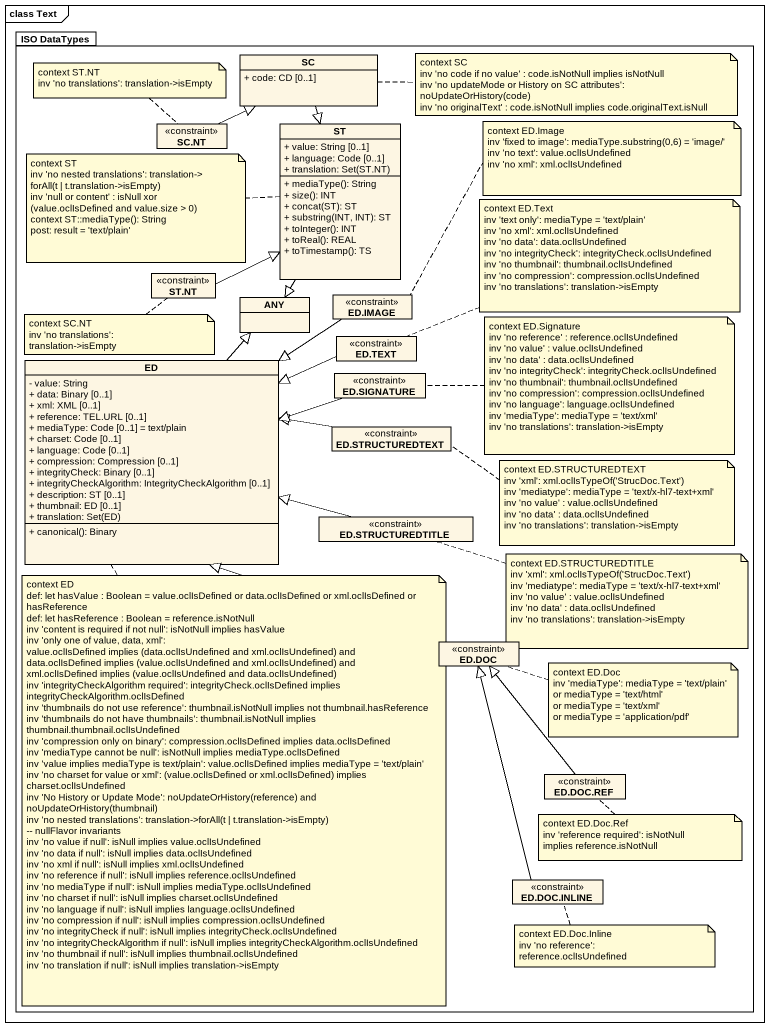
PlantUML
@startuml
mainframe class Text
hide circle
hide empty members
skinparam classAttributeIconSize 0
package "ISO DataTypes" as ISO_DataTypes #FFFFFF {
  class SC {
    + code: CD [0..1]
  }
  class "SC.NT" as SC_NT <<constraint>>
  class ST {
    + value: String [0..1]
    + language: Code [0..1]
    {field} + translation: Set(ST.NT)
    + mediaType(): String
    + size(): INT
    + concat(ST): ST
    + substring(INT, INT): ST
    + toInteger(): INT
    + toReal(): REAL
    + toTimestamp(): TS
  }
  class "ST.NT" as ST_NT <<constraint>>
  class ANY
  class "ED.IMAGE" as ED_IMAGE <<constraint>>
  class ED {
    - value: String
    + data: Binary [0..1]
    + xml: XML [0..1]
    + reference: TEL.URL [0..1]
    + mediaType: Code [0..1] = text/plain
    + charset: Code [0..1]
    + language: Code [0..1]
    + compression: Compression [0..1]
    + integrityCheck: Binary [0..1]
    + integrityCheckAlgorithm: IntegrityCheckAlgorithm [0..1]
    + description: ST [0..1]
    + thumbnail: ED [0..1]
    {field} + translation: Set(ED)
    + canonical(): Binary
  }
  class "ED.TEXT" as ED_TEXT <<constraint>>
  class "ED.SIGNATURE" as ED_SIGNATURE <<constraint>>
  class "ED.STRUCTUREDTEXT" as ED_STRUCTUREDTEXT <<constraint>>
  class "ED.STRUCTUREDTITLE" as ED_STRUCTUREDTITLE <<constraint>>
  class "ED.DOC" as ED_DOC <<constraint>>
  class "ED.DOC.REF" as ED_DOC_REF <<constraint>>
  class "ED.DOC.INLINE" as ED_DOC_INLINE <<constraint>>
}
SC --|> ST
SC_NT -right-|> SC
ST --|> ANY
ST_NT -right-|> ST
ED_IMAGE --|> ED
ED -up-|> ANY
ED_TEXT -left-|> ED
ED_SIGNATURE -left-|> ED
ED_STRUCTUREDTEXT -left-|> ED
ED_STRUCTUREDTITLE -left-|> ED
ED_DOC -left-|> ED
ED_DOC_REF -up-|> ED_DOC
ED_DOC_INLINE -up-|> ED_DOC
note top of SC_NT
  context ST.NT
  inv 'no translations': translation->isEmpty
end note
note right of SC
  context SC
  inv 'no code if no value' : code.isNotNull implies isNotNull
  inv 'no updateMode or History on SC attributes': noUpdateOrHistory(code)
  inv 'no originalText' : code.isNotNull implies code.originalText.isNull
end note
note top of ED_IMAGE
  context ED.Image
  inv 'fixed to image': mediaType.substring(0,6) = 'image/'
  inv 'no text': value.oclIsUndefined
  inv 'no xml': xml.oclIsUndefined
end note
note left of ST
  context ST
  inv 'no nested translations': translation->
  forAll(t | t.translation->isEmpty)
  inv 'null or content' : isNull xor
  (value.oclIsDefined and value.size > 0)
  context ST::mediaType(): String
  post: result = 'text/plain'
end note
note right of ED_TEXT
  context ED.Text
  inv 'text only': mediaType = 'text/plain'
  inv 'no xml': xml.oclIsUndefined
  inv 'no data': data.oclIsUndefined
  inv 'no integrityCheck': integrityCheck.oclIsUndefined
  inv 'no thumbnail': thumbnail.oclIsUndefined
  inv 'no compression': compression.oclIsUndefined
  inv 'no translations': translation->isEmpty
end note
note bottom of ST_NT
  context SC.NT
  inv 'no translations': translation->isEmpty
end note
note right of ED_SIGNATURE
  context ED.Signature
  inv 'no reference' : reference.oclIsUndefined
  inv 'no value' : value.oclIsUndefined
  inv 'no data' : data.oclIsUndefined
  inv 'no integrityCheck': integrityCheck.oclIsUndefined
  inv 'no thumbnail': thumbnail.oclIsUndefined
  inv 'no compression': compression.oclIsUndefined
  inv 'no language': language.oclIsUndefined
  inv 'mediaType': mediaType = 'text/xml'
  inv 'no translations': translation->isEmpty
end note
note right of ED_STRUCTUREDTEXT
  context ED.STRUCTUREDTEXT
  inv 'xml': xml.oclIsTypeOf('StrucDoc.Text')
  inv 'mediatype': mediaType = 'text/x-hl7-text+xml'
  inv 'no value' : value.oclIsUndefined
  inv 'no data' : data.oclIsUndefined
  inv 'no translations': translation->isEmpty
end note
note right of ED_STRUCTUREDTITLE
  context ED.STRUCTUREDTITLE
  inv 'xml': xml.oclIsTypeOf('StrucDoc.Text')
  inv 'mediatype': mediaType = 'text/x-hl7-text+xml'
  inv 'no value' : value.oclIsUndefined
  inv 'no data' : data.oclIsUndefined
  inv 'no translations': translation->isEmpty
end note
note bottom of ED
  context ED
  def: let hasValue : Boolean = value.oclIsDefined or data.oclIsDefined or xml.oclIsDefined or
  hasReference
  def: let hasReference : Boolean = reference.isNotNull
  inv 'content is required if not null': isNotNull implies hasValue
  inv 'only one of value, data, xml':
  value.oclIsDefined implies (data.oclIsUndefined and xml.oclIsUndefined) and
  data.oclIsDefined implies (value.oclIsUndefined and xml.oclIsUndefined) and
  xml.oclIsDefined implies (value.oclIsUndefined and data.oclIsUndefined)
  inv 'integrityCheckAlgorithm required': integrityCheck.oclIsDefined implies
  integrityCheckAlgorithm.oclIsDefined
  inv 'thumbnails do not use reference': thumbnail.isNotNull implies not thumbnail.hasReference
  inv 'thumbnails do not have thumbnails': thumbnail.isNotNull implies
  thumbnail.thumbnail.oclIsUndefined
  inv 'compression only on binary': compression.oclIsDefined implies data.oclIsDefined
  inv 'mediaType cannot be null': isNotNull implies mediaType.oclIsDefined
  inv 'value implies mediaType is text/plain': value.oclIsDefined implies mediaType = 'text/plain'
  inv 'no charset for value or xml': (value.oclIsDefined or xml.oclIsDefined) implies
  charset.oclIsUndefined
  inv 'No History or Update Mode': noUpdateOrHistory(reference) and noUpdateOrHistory(thumbnail)
  inv 'no nested translations': translation->forAll(t | t.translation->isEmpty)
  ~-- nullFlavor invariants
  inv 'no value if null': isNull implies value.oclIsUndefined
  inv 'no data if null': isNull implies data.oclIsUndefined
  inv 'no xml if null': isNull implies xml.oclIsUndefined
  inv 'no reference if null': isNull implies reference.oclIsUndefined
  inv 'no mediaType if null': isNull implies mediaType.oclIsUndefined
  inv 'no charset if null': isNull implies charset.oclIsUndefined
  inv 'no language if null': isNull implies language.oclIsUndefined
  inv 'no compression if null': isNull implies compression.oclIsUndefined
  inv 'no integrityCheck if null': isNull implies integrityCheck.oclIsUndefined
  inv 'no integrityCheckAlgorithm if null': isNull implies integrityCheckAlgorithm.oclIsUndefined
  inv 'no thumbnail if null': isNull implies thumbnail.oclIsUndefined
  inv 'no translation if null': isNull implies translation->isEmpty
end note
note right of ED_DOC
  context ED.Doc
  inv 'mediaType': mediaType = 'text/plain'
  or mediaType = 'text/html'
  or mediaType = 'text/xml'
  or mediaType = 'application/pdf'
end note
note bottom of ED_DOC_REF
  context ED.Doc.Ref
  inv 'reference required': isNotNull
  implies reference.isNotNull
end note
note bottom of ED_DOC_INLINE
  context ED.Doc.Inline
  inv 'no reference': reference.oclIsUndefined
end note
@enduml
